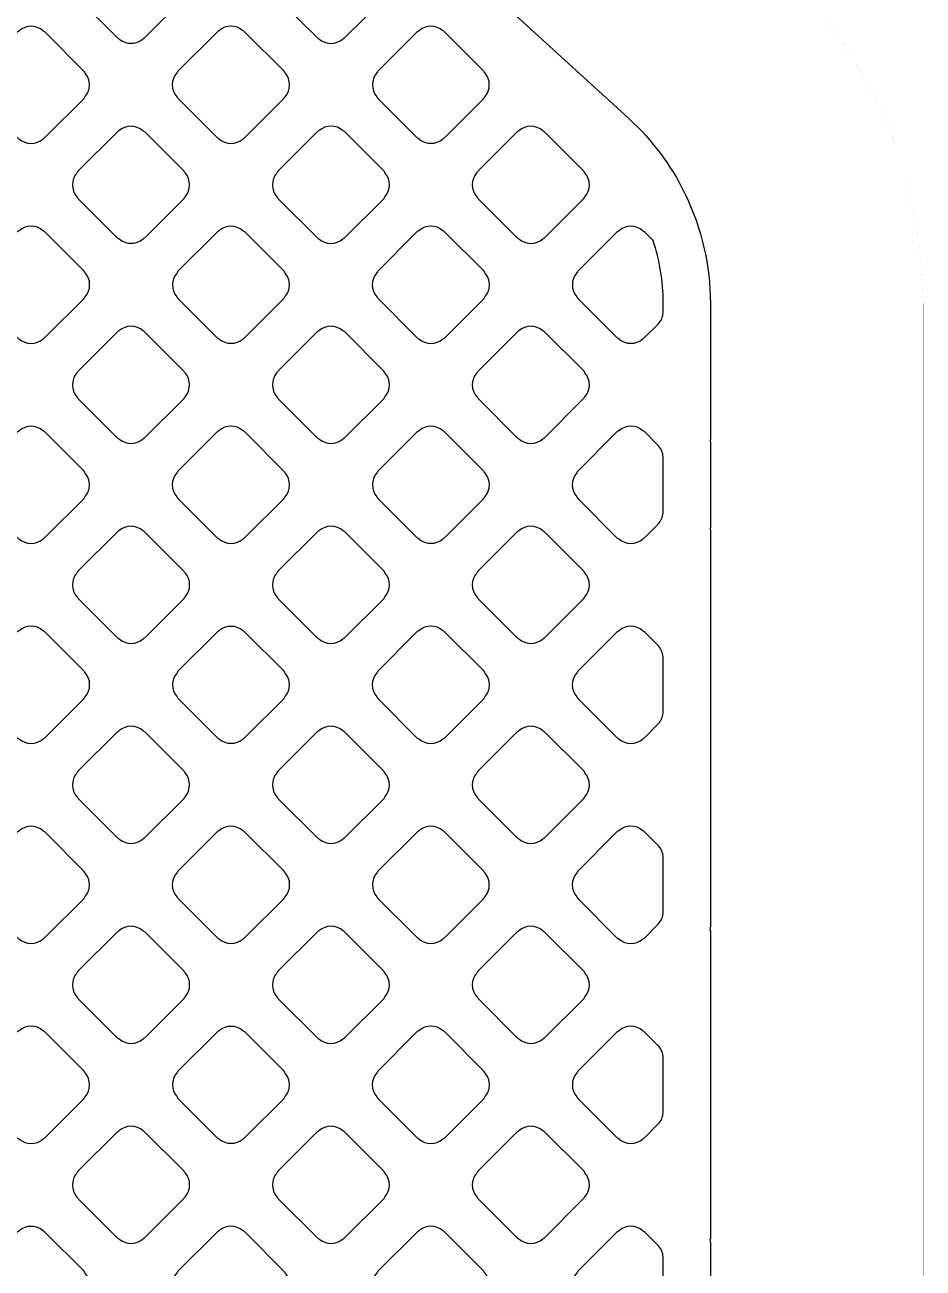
# Model space of a CAD drawing. Header units: millimetres. Extents: x 3440 to 3572, y 2 to 96.
# Drawn here: x 3540.618 to 3541.586, y 54.496 to 55.835 of the extents above; entities that cross this region are included whole.
import ezdxf

# ---------------------------------------------------------------- set-up
doc = ezdxf.new("R2010")
doc.units = ezdxf.units.MM
doc.header["$LTSCALE"] = 23.1
doc.layers.add('gbr-dxf', color=7, linetype='CONTINUOUS')
doc.layers.add('gbr-outline-dxf', color=2, linetype='CONTINUOUS')

msp = doc.modelspace()

# ---------------------------------------------------------------- linework, layer by layer
at = {"layer": 'gbr-dxf'}
for p, q in [((3541.3569, 55.3862), (3541.3569, 55.2934)), ((3541.3569, 55.2912), (3541.3569, 54.8633)), ((3541.3569, 54.8594), (3541.3569, 54.5269)), ((3541.3569, 54.5237), (3541.3569, 53.8797))]:
    msp.add_line(p, q, dxfattribs=at)
at = {"layer": 'gbr-dxf', "linetype": 'Continuous'}
msp.add_lwpolyline([(3538.1486, 58.5762), (3539.2753, 57.5501, -0.024318), (3539.277, 57.5485), (3539.5007, 57.3449, -0.03047), (3539.5029, 57.3429), (3540.5061, 56.4292, -0.023884), (3540.5079, 56.4277), (3541.2686, 55.7348, -0.015661), (3541.2696, 55.7339, -0.092405), (3541.3291, 55.6544, -0.015542), (3541.3297, 55.6531, -0.11296), (3541.3569, 55.5352, -0.013611), (3541.3569, 55.534), (3541.3569, 55.3885)], format="xyb", dxfattribs=at)
for points in [[(3540.6741, 55.8655, -0.083792), (3540.675, 55.8641), (3540.7177, 55.8215, -0.096627), (3540.7194, 55.8205, 0.37981), (3540.7453, 55.8205, -0.096625), (3540.747, 55.8215), (3540.7896, 55.8641, -0.096627), (3540.7905, 55.8657, 0.379237), (3540.7906, 55.8916, -0.091942), (3540.7896, 55.8932), (3540.747, 55.9358, -0.096423), (3540.7454, 55.9368, 0.379605), (3540.7194, 55.9368, -0.096458), (3540.7178, 55.9358), (3540.6751, 55.8932, -0.096857), (3540.6741, 55.8915, 0.379731)], [(3540.8897, 55.8657, -0.100082), (3540.8907, 55.864), (3540.9333, 55.8214, -0.095628), (3540.9349, 55.8204, 0.379011), (3540.9609, 55.8204, -0.09601), (3540.9625, 55.8214), (3541.0051, 55.8639, -0.096227), (3541.006, 55.8656, 0.379422), (3541.006, 55.8915, -0.108195), (3541.005, 55.8934), (3540.9625, 55.9359, -0.096423), (3540.9608, 55.9369, 0.379357), (3540.9349, 55.9369, -0.096507), (3540.9333, 55.9359), (3540.8907, 55.8933, -0.096527), (3540.8897, 55.8917, 0.378945)], [(3540.5665, 55.7579, -0.104392), (3540.5675, 55.7561), (3540.6099, 55.7137, -0.10046), (3540.6116, 55.7127, 0.37981), (3540.6376, 55.7127, -0.096625), (3540.6392, 55.7137), (3540.6817, 55.7562, -0.096111), (3540.6827, 55.7579, 0.37981), (3540.6827, 55.7838, -0.108195), (3540.6816, 55.7857), (3540.6393, 55.8281, -0.096627), (3540.6376, 55.829, 0.379731), (3540.6117, 55.829, -0.096723), (3540.61, 55.8281), (3540.5675, 55.7855, -0.096627), (3540.5665, 55.7839, 0.379731)], [(3540.7818, 55.7838, 0.37947), (3540.7818, 55.7579, -0.083317), (3540.7827, 55.7565), (3540.8255, 55.7136, -0.096111), (3540.8272, 55.7127, 0.379308), (3540.8531, 55.7126, -0.09601), (3540.8548, 55.7136), (3540.8974, 55.7563, -0.096227), (3540.8984, 55.7579, 0.378897), (3540.8984, 55.7838, -0.091942), (3540.8975, 55.7854), (3540.8547, 55.8281, -0.095916), (3540.8531, 55.8291, 0.378964), (3540.8271, 55.8291, -0.095862), (3540.8255, 55.8281), (3540.7828, 55.7855, -0.096423)], [(3540.9975, 55.7579, -0.09966), (3540.9985, 55.7562), (3541.041, 55.7137, -0.095686), (3541.0427, 55.7127, 0.378793), (3541.0686, 55.7127, -0.096117), (3541.0702, 55.7137), (3541.1128, 55.7562, -0.095916), (3541.1137, 55.7579, 0.379639), (3541.1137, 55.7838, -0.108153), (3541.1127, 55.7857), (3541.0703, 55.8281, -0.096627), (3541.0687, 55.829, 0.379731), (3541.0427, 55.829, -0.096723), (3541.041, 55.8281), (3540.9985, 55.7855, -0.096857), (3540.9975, 55.7839, 0.379141)], [(3540.6741, 55.6761, 0.379249), (3540.6741, 55.6502, -0.095956), (3540.6751, 55.6485), (3540.7176, 55.606, -0.107817), (3540.7195, 55.605, 0.379451), (3540.7454, 55.6049, -0.096117), (3540.7471, 55.6059), (3540.7896, 55.6485, -0.095895), (3540.7906, 55.6501, 0.379201), (3540.7906, 55.676, -0.10047), (3540.7896, 55.6778), (3540.7471, 55.7203, -0.10399), (3540.7453, 55.7213, 0.3795), (3540.7193, 55.7213, -0.096259), (3540.7177, 55.7203), (3540.6751, 55.6777, -0.096539)], [(3540.8897, 55.676, 0.379347), (3540.8897, 55.6501, -0.092139), (3540.8907, 55.6485), (3540.9333, 55.6058, -0.087638), (3540.9348, 55.6049, 0.379451), (3540.9608, 55.6049, -0.096117), (3540.9624, 55.6059), (3541.0051, 55.6485, -0.095895), (3541.006, 55.6502, 0.378647), (3541.0061, 55.6761, -0.100093), (3541.0051, 55.6778), (3540.9624, 55.7204, -0.087303), (3540.9609, 55.7214, 0.378338), (3540.935, 55.7214, -0.096025), (3540.9334, 55.7204), (3540.8907, 55.6777, -0.095895)], [(3541.1052, 55.6502, -0.103696), (3541.1062, 55.6485), (3541.1488, 55.6059, -0.100011), (3541.1505, 55.6049, 0.37829), (3541.1764, 55.6049, -0.095528), (3541.178, 55.6059), (3541.2206, 55.6484, -0.095602), (3541.2216, 55.6501, 0.378829), (3541.2216, 55.676, -0.103884), (3541.2206, 55.6778), (3541.1781, 55.7202, -0.10771), (3541.1763, 55.7213, 0.37947), (3541.1503, 55.7213, -0.096458), (3541.1487, 55.7203), (3541.1062, 55.6778, -0.096627), (3541.1052, 55.6762, 0.379141)], [(3540.5664, 55.5424, -0.10047), (3540.5674, 55.5407), (3540.61, 55.4981, -0.096111), (3540.6116, 55.4971, 0.37981), (3540.6376, 55.4971, -0.095956), (3540.6392, 55.4981), (3540.6818, 55.5407, -0.096111), (3540.6828, 55.5423, 0.37981), (3540.6828, 55.5683, -0.096458), (3540.6818, 55.57), (3540.639, 55.6128, -0.083733), (3540.6376, 55.6136, 0.379731), (3540.6117, 55.6136, -0.096475), (3540.61, 55.6127), (3540.5673, 55.57, -0.096627), (3540.5664, 55.5684, 0.379731)], [(3540.7819, 55.5423, -0.096117), (3540.7829, 55.5407), (3540.8253, 55.4983, -0.10739), (3540.8272, 55.4972, 0.378747), (3540.8531, 55.4972, -0.09601), (3540.8548, 55.4982), (3540.8973, 55.5408, -0.096227), (3540.8983, 55.5424, 0.379422), (3540.8983, 55.5684, -0.099964), (3540.8973, 55.5701), (3540.8549, 55.6124, -0.10399), (3540.8531, 55.6135, 0.379731), (3540.8271, 55.6135, -0.096458), (3540.8255, 55.6125), (3540.7829, 55.57, -0.096627), (3540.782, 55.5683, 0.3795)], [(3540.9974, 55.5424, -0.092052), (3540.9983, 55.5408), (3541.0412, 55.498, -0.08752), (3541.0427, 55.4971, 0.378747), (3541.0686, 55.4971, -0.09601), (3541.0702, 55.498), (3541.1129, 55.5407, -0.096227), (3541.1139, 55.5423, 0.378897), (3541.1139, 55.5683, -0.099861), (3541.1129, 55.57), (3541.0701, 55.6127, -0.086956), (3541.0686, 55.6136, 0.379605), (3541.0427, 55.6136, -0.096458), (3541.041, 55.6127), (3540.9984, 55.57, -0.096627), (3540.9974, 55.5684, 0.3795)], [(3541.213, 55.5424, -0.103519), (3541.2141, 55.5406), (3541.2565, 55.4982, -0.100011), (3541.2582, 55.4972, 0.37829), (3541.2841, 55.4972, -0.095528), (3541.2857, 55.4982), (3541.3007, 55.5131, 0.17418), (3541.306, 55.5256), (3541.306, 55.5351, -0.012611), (3541.3061, 55.5362, 0.077492), (3541.2952, 55.6032), (3541.286, 55.6124, -0.107961), (3541.2841, 55.6134, 0.379357), (3541.2582, 55.6135, -0.096507), (3541.2565, 55.6125), (3541.214, 55.57, -0.096527), (3541.2131, 55.5684, 0.378784)], [(3540.6741, 55.4345, -0.092052), (3540.6751, 55.433), (3540.7176, 55.3904, -0.104101), (3540.7194, 55.3894, 0.379201), (3540.7453, 55.3894, -0.095956), (3540.747, 55.3904), (3540.7896, 55.433, -0.096332), (3540.7906, 55.4347, 0.379308), (3540.7906, 55.4606, -0.087881), (3540.7897, 55.4621), (3540.747, 55.5048, -0.092456), (3540.7454, 55.5058, 0.37947), (3540.7194, 55.5058, -0.096458), (3540.7178, 55.5048), (3540.6751, 55.4621, -0.096627), (3540.6741, 55.4605, 0.3795)], [(3540.8897, 55.4347, -0.104392), (3540.8907, 55.4329), (3540.9332, 55.3904, -0.100151), (3540.935, 55.3894, 0.379451), (3540.9609, 55.3894, -0.09601), (3540.9625, 55.3904), (3541.0051, 55.4329, -0.095796), (3541.0061, 55.4345, 0.378779), (3541.0061, 55.4605, -0.107803), (3541.005, 55.4623), (3540.9625, 55.5049, -0.096328), (3540.9608, 55.5058, 0.37947), (3540.9349, 55.5058, -0.096723), (3540.9332, 55.5048), (3540.8907, 55.4623, -0.096627), (3540.8897, 55.4607, 0.379731)], [(3541.1052, 55.4605, 0.379347), (3541.1052, 55.4345, -0.083317), (3541.1061, 55.4331), (3541.1488, 55.3904, -0.096111), (3541.1504, 55.3894, 0.379308), (3541.1763, 55.3894, -0.09601), (3541.178, 55.3904), (3541.2206, 55.4331, -0.096227), (3541.2216, 55.4347, 0.37874), (3541.2216, 55.4606, -0.091563), (3541.2207, 55.4622), (3541.178, 55.5048, -0.095997), (3541.1764, 55.5058, 0.378338), (3541.1505, 55.5058, -0.096025), (3541.1489, 55.5048), (3541.1061, 55.4621, -0.095895)], [(3540.5665, 55.3269, -0.096625), (3540.5675, 55.3252), (3540.61, 55.2826, -0.092072), (3540.6116, 55.2817, 0.379451), (3540.6376, 55.2817, -0.096117), (3540.6392, 55.2827), (3540.6817, 55.3252, -0.095796), (3540.6827, 55.3268, 0.378779), (3540.6827, 55.3528, -0.099971), (3540.6817, 55.3545), (3540.6391, 55.3971, -0.088207), (3540.6376, 55.398, 0.37947), (3540.6117, 55.398, -0.096458), (3540.61, 55.397), (3540.5675, 55.3545, -0.096627), (3540.5665, 55.3528, 0.379731)], [(3540.7818, 55.3268, -0.092348), (3540.7828, 55.3252), (3540.8254, 55.2827, -0.10399), (3540.8272, 55.2816, 0.37981), (3540.8531, 55.2816, -0.095956), (3540.8548, 55.2826), (3540.8974, 55.3252, -0.096111), (3540.8984, 55.3269, 0.37981), (3540.8984, 55.3528, -0.088014), (3540.8975, 55.3543), (3540.8547, 55.3971, -0.092233), (3540.8531, 55.3981, 0.379731), (3540.8271, 55.3981, -0.096458), (3540.8255, 55.3971), (3540.7828, 55.3544, -0.096627), (3540.7818, 55.3528, 0.379731)], [(3540.9975, 55.3269, -0.104473), (3540.9985, 55.3251), (3541.041, 55.2827, -0.100073), (3541.0427, 55.2817, 0.37889), (3541.0686, 55.2817, -0.09601), (3541.0702, 55.2827), (3541.1128, 55.3252, -0.095895), (3541.1138, 55.3268, 0.379201), (3541.1137, 55.3528, -0.108153), (3541.1127, 55.3547), (3541.0703, 55.397, -0.096111), (3541.0687, 55.398, 0.379731), (3541.0427, 55.398, -0.096458), (3541.041, 55.397), (3540.9985, 55.3545, -0.096857), (3540.9975, 55.3528, 0.3795)], [(3541.2129, 55.3269, -0.096625), (3541.2139, 55.3252), (3541.2566, 55.2825, -0.092233), (3541.2582, 55.2816, 0.37981), (3541.2842, 55.2816, -0.095956), (3541.2858, 55.2826), (3541.3007, 55.2975, 0.170279), (3541.306, 55.3096), (3541.306, 55.3697, 0.174029), (3541.3007, 55.3822), (3541.2858, 55.3971, -0.100073), (3541.2841, 55.3981, 0.379605), (3541.2581, 55.398, -0.096458), (3541.2565, 55.3971), (3541.2139, 55.3545, -0.096627), (3541.2129, 55.3529, 0.379731)], [(3540.6741, 55.2191, -0.087784), (3540.6751, 55.2176), (3540.7178, 55.1749, -0.100476), (3540.7195, 55.1739, 0.37981), (3540.7455, 55.1739, -0.096625), (3540.7471, 55.1749), (3540.7896, 55.2174, -0.096111), (3540.7906, 55.219, 0.37981), (3540.7906, 55.245, -0.09253), (3540.7896, 55.2466), (3540.7469, 55.2893, -0.096423), (3540.7453, 55.2903, 0.379731), (3540.7193, 55.2903, -0.096458), (3540.7177, 55.2893), (3540.6751, 55.2467, -0.096627), (3540.6741, 55.2451, 0.379731)], [(3540.8897, 55.2191, -0.100588), (3540.8907, 55.2173), (3540.9332, 55.1748, -0.096539), (3540.9348, 55.1739, 0.379201), (3540.9608, 55.1739, -0.095956), (3540.9624, 55.1749), (3541.0051, 55.2175, -0.096111), (3541.006, 55.2191, 0.379308), (3541.0061, 55.2451, -0.096507), (3541.0051, 55.2467), (3540.9624, 55.2894, -0.083772), (3540.961, 55.2903, 0.37947), (3540.935, 55.2903, -0.096458), (3540.9334, 55.2893), (3540.8907, 55.2467, -0.096857), (3540.8897, 55.245, 0.3795)], [(3541.1052, 55.2191, -0.096458), (3541.1062, 55.2175), (3541.1486, 55.175, -0.108174), (3541.1505, 55.1739, 0.37981), (3541.1765, 55.1739, -0.096625), (3541.1781, 55.1749), (3541.2206, 55.2174, -0.096332), (3541.2216, 55.219, 0.37981), (3541.2216, 55.245, -0.10047), (3541.2206, 55.2467), (3541.1781, 55.2892, -0.10399), (3541.1763, 55.2903, 0.379731), (3541.1503, 55.2903, -0.096458), (3541.1487, 55.2893), (3541.1062, 55.2467, -0.096857), (3541.1052, 55.2451, 0.379731)], [(3540.5664, 55.1113, -0.092348), (3540.5673, 55.1098), (3540.6101, 55.067, -0.088207), (3540.6116, 55.0661, 0.37981), (3540.6376, 55.0661, -0.096625), (3540.6392, 55.067), (3540.6818, 55.1097, -0.096111), (3540.6828, 55.1113, 0.37981), (3540.6828, 55.1373, -0.104293), (3540.6818, 55.1391), (3540.6392, 55.1817, -0.092623), (3540.6376, 55.1826, 0.379731), (3540.6117, 55.1826, -0.096458), (3540.61, 55.1816), (3540.5674, 55.139, -0.096627), (3540.5664, 55.1373, 0.379731)], [(3540.782, 55.1113, -0.087784), (3540.7829, 55.1098), (3540.8255, 55.0672, -0.100151), (3540.8272, 55.0662, 0.379308), (3540.8531, 55.0662, -0.09601), (3540.8548, 55.0672), (3540.8973, 55.1097, -0.096227), (3540.8983, 55.1114, 0.378952), (3540.8983, 55.1373, -0.092052), (3540.8973, 55.1389), (3540.8547, 55.1815, -0.096527), (3540.8531, 55.1824, 0.37947), (3540.8271, 55.1824, -0.096458), (3540.8255, 55.1814), (3540.7829, 55.1389, -0.096627), (3540.782, 55.1373, 0.379731)], [(3540.9974, 55.1113, -0.100399), (3540.9984, 55.1096), (3541.041, 55.067, -0.096627), (3541.0426, 55.0661, 0.37981), (3541.0686, 55.0661, -0.096625), (3541.0703, 55.067), (3541.1129, 55.1097, -0.096111), (3541.1139, 55.1113, 0.37981), (3541.1139, 55.1373, -0.096458), (3541.1129, 55.1389), (3541.0701, 55.1817, -0.083681), (3541.0687, 55.1826, 0.379731), (3541.0427, 55.1826, -0.096458), (3541.041, 55.1816), (3540.9984, 55.139, -0.096857), (3540.9974, 55.1373, 0.379731)], [(3541.213, 55.1372, 0.37947), (3541.213, 55.1113, -0.096625), (3541.214, 55.1097), (3541.2563, 55.0673, -0.107961), (3541.2582, 55.0662, 0.379511), (3541.2842, 55.0662, -0.096265), (3541.2858, 55.0672), (3541.3008, 55.0822, 0.165546), (3541.306, 55.0939), (3541.306, 55.1545, 0.170211), (3541.3007, 55.1666, -0.041768), (3541.3005, 55.1668), (3541.2859, 55.1814, -0.10399), (3541.2841, 55.1824, 0.379357), (3541.2582, 55.1825, -0.096507), (3541.2565, 55.1815), (3541.214, 55.1389, -0.096423)], [(3540.6741, 55.0035, -0.083317), (3540.675, 55.0021), (3540.7177, 54.9594, -0.096111), (3540.7194, 54.9584, 0.37981), (3540.7453, 54.9584, -0.095956), (3540.747, 54.9594), (3540.7896, 55.002, -0.096332), (3540.7906, 55.0037, 0.37981), (3540.7906, 55.0296, -0.096625), (3540.7896, 55.0313), (3540.7471, 55.0737, -0.100151), (3540.7454, 55.0747, 0.379731), (3540.7194, 55.0747, -0.096458), (3540.7178, 55.0738), (3540.6751, 55.0311, -0.096627), (3540.6741, 55.0294, 0.379731)], [(3540.8897, 55.0037, -0.096625), (3540.8907, 55.002), (3540.9334, 54.9593, -0.092072), (3540.935, 54.9584, 0.37981), (3540.9609, 54.9584, -0.096625), (3540.9626, 54.9593), (3541.0051, 55.0018, -0.096111), (3541.006, 55.0035, 0.37981), (3541.006, 55.0294, -0.100399), (3541.005, 55.0312), (3540.9623, 55.0739, -0.088334), (3540.9608, 55.0748, 0.379731), (3540.9349, 55.0748, -0.096458), (3540.9332, 55.0738), (3540.8907, 55.0313, -0.096627), (3540.8897, 55.0296, 0.379731)], [(3541.1052, 55.0035, -0.092348), (3541.1061, 55.0019), (3541.1486, 54.9594, -0.10399), (3541.1504, 54.9584, 0.37981), (3541.1764, 54.9584, -0.095956), (3541.178, 54.9594), (3541.2206, 55.002, -0.096332), (3541.2216, 55.0037, 0.37981), (3541.2216, 55.0296, -0.087784), (3541.2207, 55.0311), (3541.178, 55.0738, -0.092233), (3541.1764, 55.0747, 0.379731), (3541.1505, 55.0747, -0.096458), (3541.1488, 55.0738), (3541.1062, 55.0311, -0.096627), (3541.1052, 55.0294, 0.379731)], [(3540.5665, 54.8958, -0.103999), (3540.5675, 54.894), (3540.6099, 54.8516, -0.099849), (3540.6116, 54.8506, 0.37889), (3540.6376, 54.8506, -0.096117), (3540.6392, 54.8516), (3540.6817, 54.8942, -0.095895), (3540.6827, 54.8958, 0.379201), (3540.6827, 54.9217, -0.108153), (3540.6816, 54.9236), (3540.6393, 54.966, -0.096111), (3540.6376, 54.967, 0.379731), (3540.6117, 54.967, -0.096458), (3540.61, 54.966), (3540.5675, 54.9234, -0.096627), (3540.5665, 54.9218, 0.3795)], [(3540.7818, 54.8958, -0.083328), (3540.7827, 54.8944), (3540.8255, 54.8516, -0.096332), (3540.8272, 54.8506, 0.37981), (3540.8531, 54.8506, -0.096625), (3540.8548, 54.8516), (3540.8974, 54.8942, -0.096111), (3540.8984, 54.8958, 0.37981), (3540.8984, 54.9218, -0.096458), (3540.8974, 54.9234), (3540.8548, 54.966, -0.100499), (3540.8531, 54.967, 0.379731), (3540.8271, 54.967, -0.096458), (3540.8255, 54.9661), (3540.7828, 54.9234, -0.096627), (3540.7818, 54.9217, 0.379731)], [(3540.9975, 54.9218, 0.379249), (3540.9975, 54.8958, -0.095956), (3540.9985, 54.8942), (3541.0411, 54.8516, -0.092072), (3541.0426, 54.8507, 0.379308), (3541.0686, 54.8506, -0.095866), (3541.0702, 54.8516), (3541.1128, 54.8942, -0.095585), (3541.1137, 54.8958, 0.379422), (3541.1137, 54.9217, -0.10047), (3541.1127, 54.9235), (3541.0702, 54.966, -0.088202), (3541.0687, 54.967, 0.3795), (3541.0427, 54.967, -0.096259), (3541.0411, 54.966), (3540.9985, 54.9234, -0.096539)], [(3541.2129, 54.8958, -0.096259), (3541.2139, 54.8942), (3541.2566, 54.8514, -0.092187), (3541.2582, 54.8505, 0.379201), (3541.2841, 54.8505, -0.095956), (3541.2858, 54.8515), (3541.3007, 54.8664, 0.181507), (3541.306, 54.8794), (3541.306, 54.9394, 0.146961), (3541.3017, 54.9501), (3541.2856, 54.9662, -0.087864), (3541.2842, 54.9671, 0.379605), (3541.2582, 54.9671, -0.096723), (3541.2565, 54.9661), (3541.2139, 54.9234, -0.096857), (3541.2129, 54.9218, 0.3795)], [(3540.6741, 54.7881, -0.096458), (3540.6751, 54.7864), (3540.7176, 54.7439, -0.108174), (3540.7195, 54.7429, 0.37981), (3540.7455, 54.7429, -0.096625), (3540.7471, 54.7439), (3540.7896, 54.7864, -0.096111), (3540.7906, 54.788, 0.37981), (3540.7906, 54.814, -0.100399), (3540.7896, 54.8157), (3540.7471, 54.8582, -0.10437), (3540.7453, 54.8592, 0.379731), (3540.7193, 54.8592, -0.096458), (3540.7177, 54.8582), (3540.6751, 54.8157, -0.096857), (3540.6741, 54.8141, 0.379731)], [(3540.8897, 54.788, -0.091954), (3540.8907, 54.7864), (3540.9333, 54.7438, -0.087638), (3540.9348, 54.7428, 0.37981), (3540.9608, 54.7428, -0.096119), (3540.9624, 54.7438), (3541.0051, 54.7864, -0.095819), (3541.006, 54.7881, 0.37981), (3541.006, 54.814, -0.104293), (3541.005, 54.8158), (3540.9625, 54.8583, -0.092289), (3540.961, 54.8593, 0.379731), (3540.935, 54.8593, -0.096625), (3540.9334, 54.8583), (3540.8907, 54.8156, -0.096111), (3540.8897, 54.814, 0.379731)], [(3541.1052, 54.7881, -0.087748), (3541.1061, 54.7866), (3541.1488, 54.7439, -0.10046), (3541.1505, 54.7429, 0.379451), (3541.1765, 54.7429, -0.096117), (3541.1781, 54.7439), (3541.2207, 54.7864, -0.095796), (3541.2216, 54.788, 0.378779), (3541.2216, 54.8139, -0.092061), (3541.2207, 54.8155), (3541.1779, 54.8583, -0.096328), (3541.1763, 54.8592, 0.37947), (3541.1503, 54.8592, -0.096723), (3541.1487, 54.8582), (3541.1062, 54.8157, -0.096857), (3541.1052, 54.814, 0.379731)], [(3540.5664, 54.6803, -0.10047), (3540.5674, 54.6786), (3540.61, 54.636, -0.096332), (3540.6116, 54.635, 0.37981), (3540.6376, 54.635, -0.096625), (3540.6392, 54.636), (3540.6818, 54.6786, -0.096111), (3540.6828, 54.6803, 0.37981), (3540.6828, 54.7062, -0.096458), (3540.6818, 54.7079), (3540.639, 54.7507, -0.083681), (3540.6376, 54.7516, 0.379731), (3540.6117, 54.7516, -0.096458), (3540.61, 54.7506), (3540.5673, 54.7079, -0.096627), (3540.5664, 54.7063, 0.379731)], [(3540.7819, 54.7062, 0.37947), (3540.782, 54.6803, -0.096625), (3540.7829, 54.6786), (3540.8253, 54.6362, -0.107961), (3540.8272, 54.6352, 0.379451), (3540.8531, 54.6352, -0.096157), (3540.8548, 54.6362), (3540.8973, 54.6787, -0.095796), (3540.8983, 54.6803, 0.379201), (3540.8983, 54.7063, -0.100399), (3540.8973, 54.708), (3540.8549, 54.7504, -0.104691), (3540.8531, 54.7514, 0.379357), (3540.8272, 54.7514, -0.095968), (3540.8255, 54.7504), (3540.7829, 54.7079, -0.096328)], [(3540.9974, 54.6803, -0.091954), (3540.9984, 54.6787), (3541.0412, 54.6359, -0.087638), (3541.0426, 54.635, 0.37981), (3541.0686, 54.635, -0.096625), (3541.0703, 54.636), (3541.1129, 54.6786, -0.096111), (3541.1139, 54.6803, 0.37981), (3541.1139, 54.7062, -0.104293), (3541.1128, 54.708), (3541.0702, 54.7506, -0.092289), (3541.0687, 54.7516, 0.379731), (3541.0427, 54.7516, -0.096723), (3541.041, 54.7506), (3540.9984, 54.7079, -0.096857), (3540.9974, 54.7063, 0.379731)], [(3541.213, 54.6803, -0.096117), (3541.214, 54.6787), (3541.2566, 54.6361, -0.091578), (3541.2582, 54.6351, 0.378934), (3541.2841, 54.6351, -0.096157), (3541.2858, 54.6361), (3541.3007, 54.6511, 0.174119), (3541.306, 54.6635), (3541.306, 54.7225, 0.181449), (3541.3007, 54.7355, -0.041768), (3541.3004, 54.7358), (3541.2857, 54.7505, -0.088202), (3541.2842, 54.7514, 0.379731), (3541.2582, 54.7514, -0.096458), (3541.2566, 54.7505), (3541.214, 54.7079, -0.096627), (3541.2131, 54.7063, 0.3795)], [(3540.6741, 54.5724, -0.092348), (3540.6751, 54.5709), (3540.7176, 54.5284, -0.10399), (3540.7194, 54.5274, 0.37981), (3540.7453, 54.5274, -0.095956), (3540.747, 54.5283), (3540.7896, 54.571, -0.096332), (3540.7906, 54.5726, 0.37981), (3540.7906, 54.5986, -0.087784), (3540.7897, 54.6001), (3540.747, 54.6427, -0.092233), (3540.7454, 54.6437, 0.379731), (3540.7194, 54.6437, -0.096458), (3540.7178, 54.6427), (3540.6751, 54.6001, -0.096627), (3540.6741, 54.5984, 0.379731)], [(3540.8897, 54.5726, -0.104473), (3540.8907, 54.5708), (3540.9333, 54.5283, -0.100073), (3540.935, 54.5273, 0.378747), (3540.9609, 54.5273, -0.09601), (3540.9625, 54.5283), (3541.0051, 54.5708, -0.096227), (3541.006, 54.5725, 0.379422), (3541.006, 54.5984, -0.108195), (3541.005, 54.6003), (3540.9625, 54.6428, -0.096627), (3540.9608, 54.6437, 0.379731), (3540.9349, 54.6437, -0.096723), (3540.9332, 54.6428), (3540.8907, 54.6002, -0.096857), (3540.8897, 54.5986, 0.3795)], [(3541.1052, 54.5725, -0.083163), (3541.106, 54.5711), (3541.1488, 54.5283, -0.095895), (3541.1504, 54.5273, 0.379201), (3541.1764, 54.5274, -0.096625), (3541.178, 54.5283), (3541.2206, 54.571, -0.096111), (3541.2216, 54.5726, 0.379308), (3541.2216, 54.5986, -0.096507), (3541.2207, 54.6002), (3541.1781, 54.6427, -0.10077), (3541.1764, 54.6437, 0.37947), (3541.1505, 54.6437, -0.096458), (3541.1488, 54.6427), (3541.1062, 54.6001, -0.096627), (3541.1052, 54.5984, 0.3795)], [(3540.5664, 54.4647, -0.096157), (3540.5674, 54.4631), (3540.61, 54.4204, -0.091025), (3540.6115, 54.4195, 0.379169), (3540.6375, 54.4195, -0.096625), (3540.6391, 54.4205), (3540.6817, 54.4631, -0.096332), (3540.6827, 54.4647, 0.37981), (3540.6827, 54.4907, -0.100902), (3540.6817, 54.4924), (3540.6391, 54.535, -0.088334), (3540.6376, 54.5359, 0.379731), (3540.6117, 54.5359, -0.096458), (3540.61, 54.5349), (3540.5674, 54.4923, -0.096857), (3540.5664, 54.4907, 0.379523)], [(3540.7818, 54.4647, -0.091954), (3540.7828, 54.4632), (3540.8254, 54.4206, -0.104264), (3540.8272, 54.4195, 0.379451), (3540.8531, 54.4195, -0.096117), (3540.8548, 54.4205), (3540.8974, 54.4632, -0.095796), (3540.8984, 54.4648, 0.378779), (3540.8984, 54.4907, -0.087715), (3540.8975, 54.4922), (3540.8547, 54.5351, -0.092398), (3540.8531, 54.536, 0.37947), (3540.8271, 54.536, -0.096723), (3540.8255, 54.535), (3540.7828, 54.4924, -0.096857), (3540.7818, 54.4907, 0.379731)], [(3540.9975, 54.4907, 0.379249), (3540.9975, 54.4648, -0.104392), (3540.9986, 54.463), (3541.0409, 54.4206, -0.100151), (3541.0426, 54.4196, 0.379308), (3541.0686, 54.4196, -0.09601), (3541.0702, 54.4206), (3541.1128, 54.4631, -0.095916), (3541.1137, 54.4648, 0.379422), (3541.1137, 54.4907, -0.108153), (3541.1127, 54.4926), (3541.0703, 54.5349, -0.096111), (3541.0687, 54.5359, 0.3795), (3541.0427, 54.5359, -0.096969), (3541.0411, 54.535), (3540.9985, 54.4924, -0.096509)], [(3541.2129, 54.4648, -0.096117), (3541.2139, 54.4632), (3541.2567, 54.4204, -0.091578), (3541.2582, 54.4195, 0.378934), (3541.2841, 54.4195, -0.096157), (3541.2858, 54.4205), (3541.3007, 54.4354, 0.169546), (3541.306, 54.4475), (3541.306, 54.5077, 0.174029), (3541.3007, 54.5201, -0.041202), (3541.3005, 54.5203), (3541.2859, 54.535, -0.103973), (3541.2841, 54.536, 0.379605), (3541.2581, 54.536, -0.096458), (3541.2565, 54.535), (3541.2139, 54.4924, -0.096627), (3541.213, 54.4908, 0.3795)]]:
    msp.add_lwpolyline(points, format="xyb", close=True, dxfattribs=at)
at = {"layer": 'gbr-dxf'}
for centre, start, end in [((3541.3315, 55.3873), 357.4051, 2.5949), ((3541.3315, 55.2923), 357.4953, 2.5047), ((3541.3315, 54.8613), 355.6195, 4.3805), ((3541.3315, 54.5253), 356.4279, 3.5721)]:
    msp.add_arc(centre, 0.0254, start, end, dxfattribs=at)
at = {"layer": 'gbr-outline-dxf', "linetype": 'Continuous', "const_width": 0.000025}
msp.add_lwpolyline([(3541.5863, 48.1533), (3541.5863, 55.5349, 0.211094), (3541.4229, 55.9046), (3535.7496, 61.0709, -0.211095), (3535.5863, 61.4406), (3535.5863, 69.3438, 0.414217), (3535.0863, 69.8438), (3522.0863, 69.8438, 0.414217), (3521.5863, 69.3438), (3521.5863, 61.4406, 0.211094), (3521.7497, 61.0709), (3527.4229, 55.9046, -0.211095), (3527.5863, 55.5349), (3527.5863, 46.7771, 0.414217), (3528.0863, 46.2771), (3533.0863, 46.2771, 0.414217), (3533.5863, 46.7771), (3533.5863, 47.1533, -0.414217), (3534.0863, 47.6533), (3541.0863, 47.6533, 0.414217)], format="xyb", close=True, dxfattribs=at)

doc.saveas('drawing.dxf')
